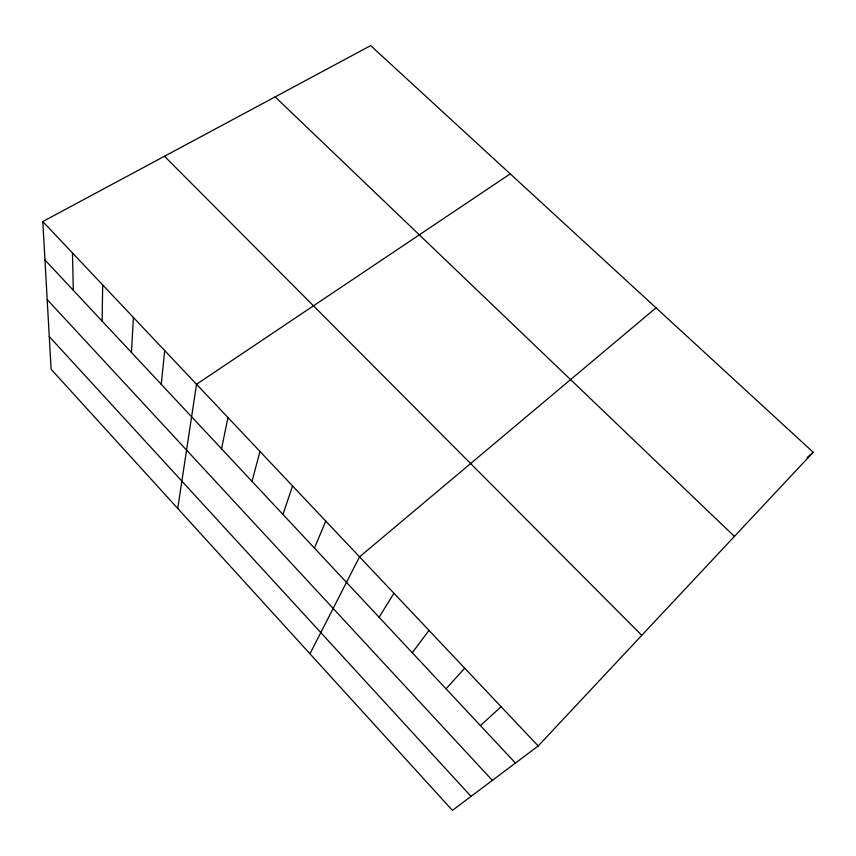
<?xml version="1.0" encoding="UTF-8"?>
<svg xmlns="http://www.w3.org/2000/svg" width="856" height="856" viewBox="0 0 856 856"><rect width="100%" height="100%" fill="white"/><g stroke="black" fill="none" stroke-linecap="round" stroke-linejoin="round"><path stroke-width="1.28" d="M102.142 321.139L102.667 284.92M131.46 352.479L133.397 317.448M161.27 384.355L164.673 350.564M177.748 508.464L196.516 384.269L510.23 173.875M221.533 448.79L227.974 417.568M251.985 481.34L259.989 451.465M282.94 514.445L292.581 485.962M314.441 548.118L325.762 521.09M309.958 653.791L359.541 556.86L656.028 307.839M379.09 617.251L393.953 593.283M412.282 652.732L429.006 630.39M446.051 688.845L464.712 668.194M538.189 745.972L813.2 452.268L370.659 45.625L42.8 221.544L51.103 369.257L452.407 810.375L538.189 745.972L42.8 221.544M480.441 725.61L501.102 706.714M807.155 457.532L813.2 452.268M275.15 96.878L734.416 536.402M164.48 156.252L641.775 635.334M44.961 259.989L515.451 763.038M47.187 299.579L492.35 780.383M49.263 336.558L471.035 796.39M72.471 252.959L73.316 290.312"/></g></svg>
